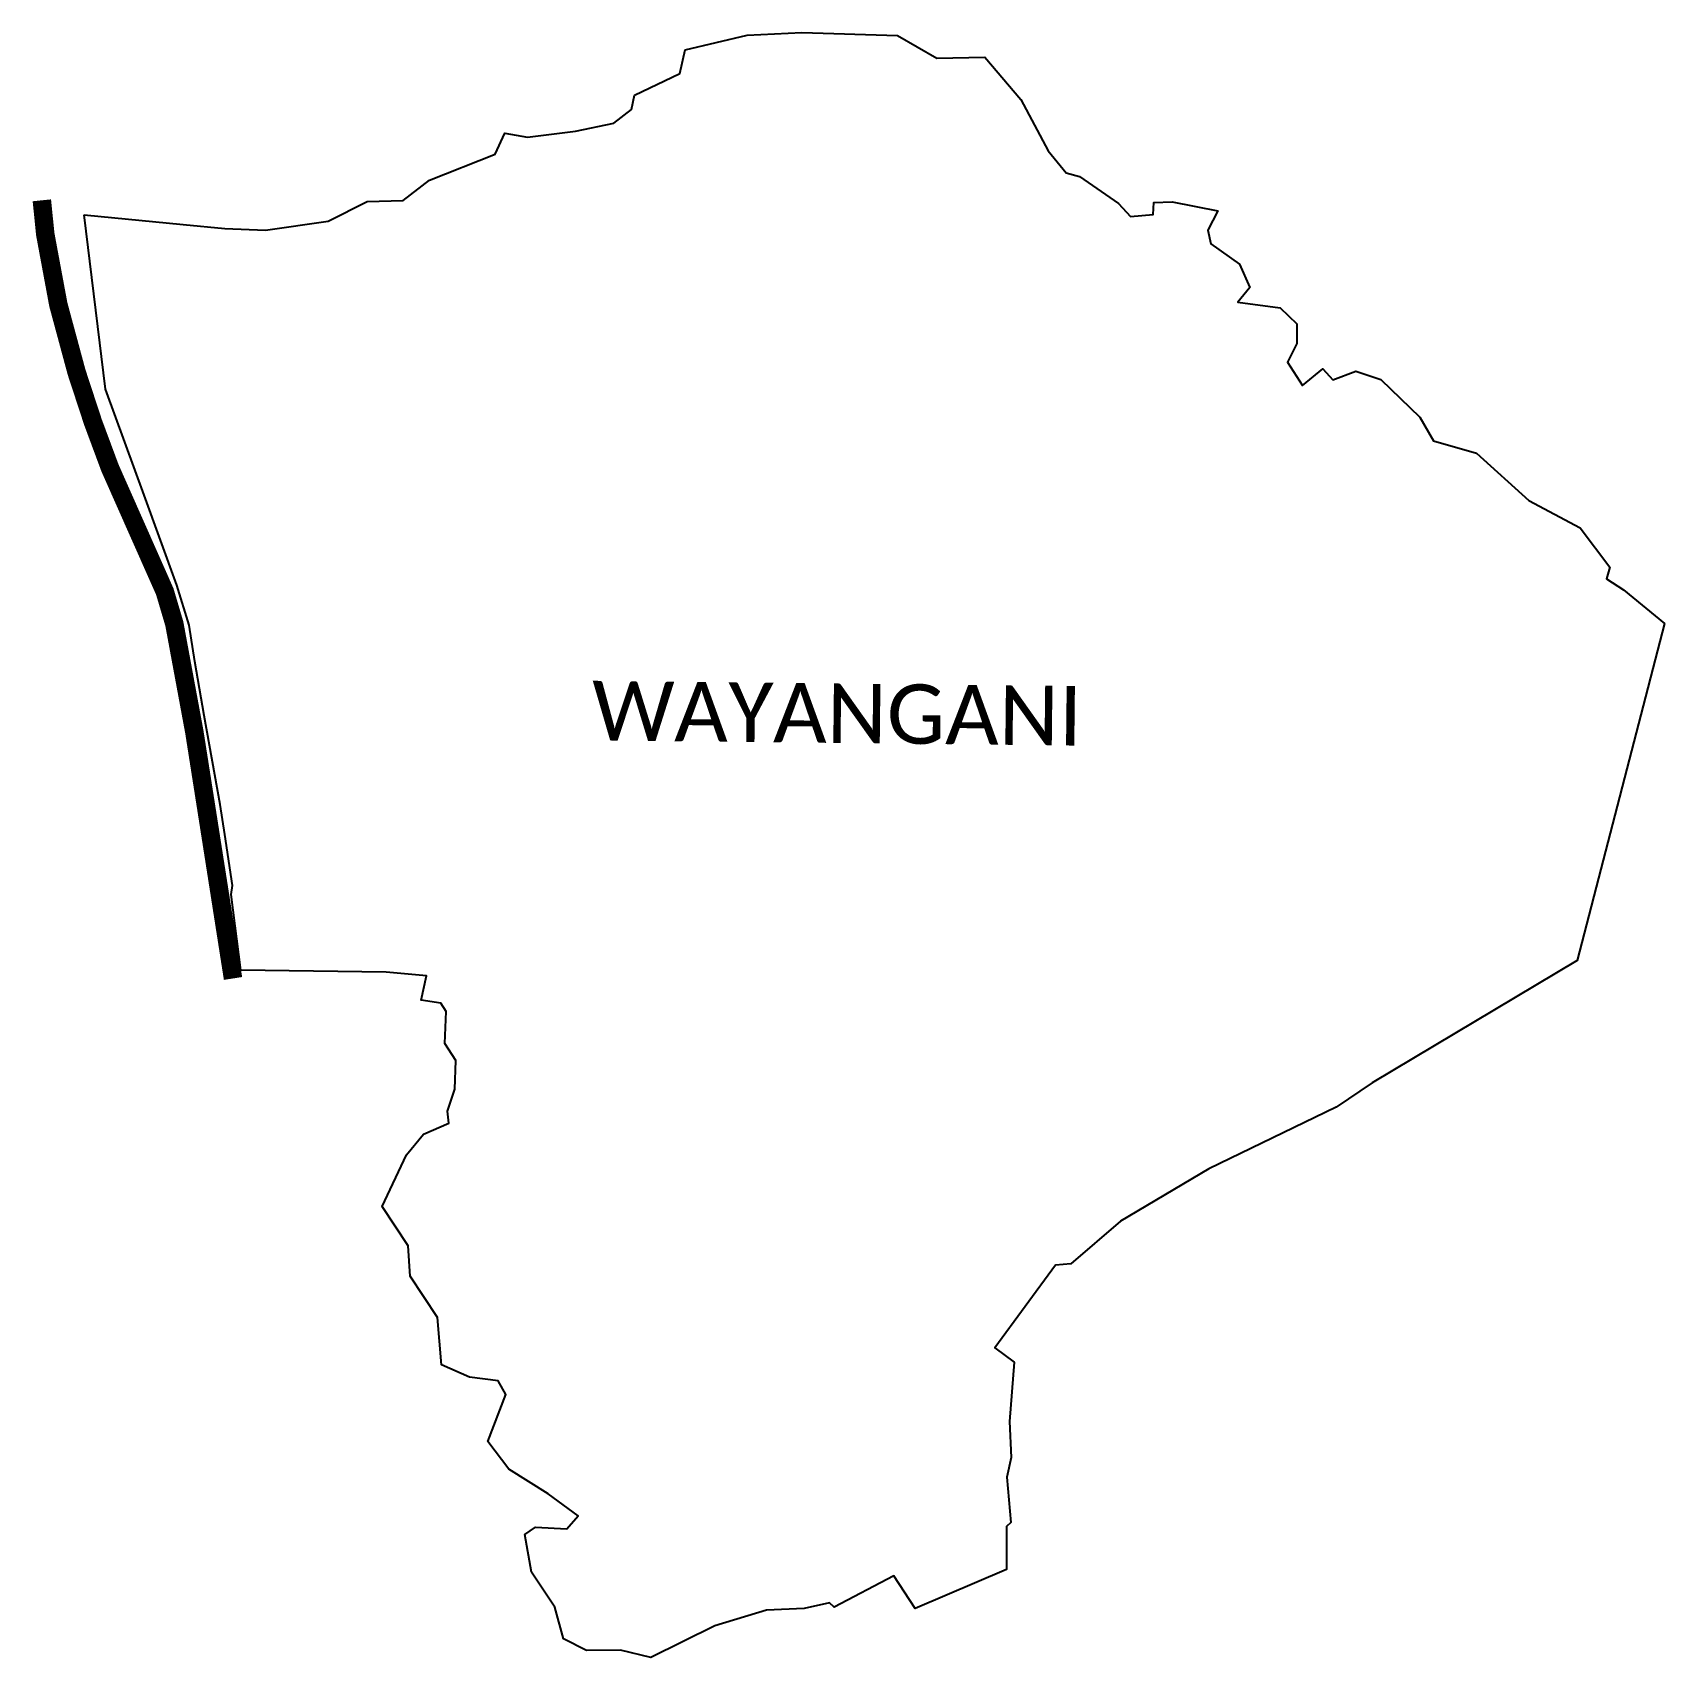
# Model space of a CAD drawing. Header units: metres. Extents: x 333397 to 337815, y 1785626 to 1790023.
import ezdxf

# ---------------------------------------------------------------- set-up
doc = ezdxf.new("R2010")
doc.units = ezdxf.units.M
doc.layers.add('NATURALLY PROTECTED', color=3, linetype='Continuous')
doc.layers.add('VILLAGE NAME', color=250, linetype='Continuous')

msp = doc.modelspace()

# ---------------------------------------------------------------- linework, layer by layer
at = {"color": 3}
msp.add_lwpolyline([(333536.2, 1789530.1), (333804.2, 1789504.2), (333917.1, 1789493.2), (334027.1, 1789489), (334197.1, 1789512.9), (334302.3, 1789566.6), (334399.6, 1789569.1), (334470.7, 1789624.5), (334648.5, 1789694.2), (334674.8, 1789751.5), (334736.9, 1789740.9), (334866.5, 1789756.4), (334969.9, 1789778.3), (335018.1, 1789815.2), (335026, 1789853.9), (335149.1, 1789913), (335163.1, 1789976.9), (335331.6, 1790016.9), (335479.7, 1790023.4), (335738.5, 1790015.3), (335844.6, 1789954.7), (335974.5, 1789956.8), (336072.1, 1789842.2), (336109.3, 1789773), (336146.5, 1789703.7), (336194.8, 1789644.3), (336231.4, 1789634.1), (336337, 1789560.9), (336369, 1789526.1), (336430.9, 1789530.7), (336432.8, 1789563.2), (336482.2, 1789565), (336605.5, 1789541.4), (336578.4, 1789488.9), (336586.7, 1789451.9), (336664, 1789396.8), (336692.2, 1789333.9), (336659.6, 1789294.2), (336774.9, 1789278.4), (336819.8, 1789235), (336820, 1789181.7), (336794.6, 1789131.7), (336834.7, 1789068.4), (336890, 1789113.5), (336916.7, 1789084), (336979.3, 1789107), (337046.6, 1789084.6), (337152.9, 1788982.4), (337189.2, 1788918.2), (337306.5, 1788885.3), (337448, 1788757.1), (337586.7, 1788683), (337666.7, 1788576.6), (337657.9, 1788545.2), (337704.5, 1788514.9), (337814.7, 1788424.1), (337578.2, 1787511.5), (337023.3, 1787180.7), (336925.7, 1787114.9), (336581, 1786948.1), (336342.1, 1786806.4), (336207.6, 1786690.8), (336166.4, 1786686.7), (336001.9, 1786463), (336054.4, 1786424.6), (336041.8, 1786264.1), (336046, 1786166.6), (336034.4, 1786113), (336044.9, 1785990.5), (336033.1, 1785979.6), (336033, 1785863), (335785.8, 1785757.4), (335728.6, 1785846), (335567.1, 1785761.1), (335553.8, 1785773.4), (335486, 1785758.1), (335383.4, 1785753.1), (335243.3, 1785711), (335070.5, 1785625.5), (334988.6, 1785644.7), (334895.9, 1785643.7), (334833.8, 1785675.8), (334810.8, 1785761.5), (334747, 1785855.7), (334729.2, 1785958.3), (334758.3, 1785977.9), (334842.9, 1785973.5), (334874, 1786008.9), (334792.5, 1786068.2), (334685.6, 1786134.9), (334629.1, 1786209.8), (334677.6, 1786336.9), (334657.3, 1786374.4), (334579.7, 1786384), (334503.9, 1786417.4), (334493.1, 1786545.2), (334418.7, 1786657.6), (334413.3, 1786739.1), (334342.7, 1786846.2), (334409, 1786985.4), (334455.1, 1787041.6), (334523.9, 1787071.9), (334520.2, 1787104.1), (334539.5, 1787163.2), (334542.5, 1787241.3), (334512.5, 1787287.3), (334516.3, 1787373.5), (334501.9, 1787396.4), (334448.9, 1787404.7), (334462.6, 1787470.5), (334353.8, 1787480.5), (333960.7, 1787486), (333934.5, 1787690.3), (333937.6, 1787715.2), (333916.9, 1787852.7), (333904.5, 1787934.4), (333860.7, 1788175), (333835.7, 1788321.5), (333820.4, 1788419.8), (333786.7, 1788527.8), (333698.5, 1788771), (333594.2, 1789058.5), (333536.2, 1789530.1)], dxfattribs=at)
at = {"layer": 'NATURALLY PROTECTED', "color": 116, "true_color": 0x136734, "const_width": 50, "flags": 128}
msp.add_lwpolyline([(333421.5, 1789569.5), (333421.5, 1789569.5), (333421.5, 1789569.5), (333421.5, 1789569.5), (333430.8, 1789477.5), (333466.2, 1789287), (333515.6, 1789104.1), (333560, 1788968.8), (333606, 1788845), (333682.3, 1788672.9), (333754.4, 1788510.4), (333780.1, 1788423.8), (333834.3, 1788131.1), (333887.6, 1787791.6), (333933, 1787502), (333939.1, 1787463.2)], dxfattribs=at)

# ---------------------------------------------------------------- texts
at = {"layer": 'VILLAGE NAME', "insert": (334911.8, 1788269), "char_height": 161.109, "attachment_point": 1, "rotation": 359.3742}
msp.add_mtext_dynamic_manual_height_columns('{\\fCalibri|b0|i0|c0|p34;WAYANGANI}', width=1589.786, gutter_width=805.5, heights=[0], dxfattribs=at)

doc.saveas('drawing.dxf')
